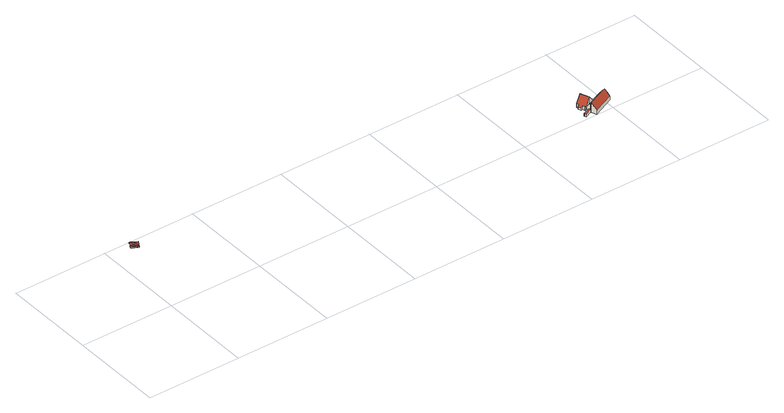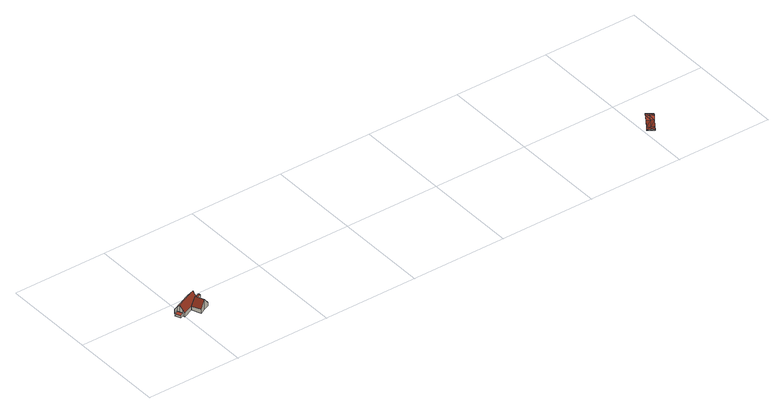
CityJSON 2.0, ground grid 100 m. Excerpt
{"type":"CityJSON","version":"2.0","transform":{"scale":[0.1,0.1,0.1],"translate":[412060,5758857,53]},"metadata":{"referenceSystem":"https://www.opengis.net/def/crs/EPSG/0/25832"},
"CityObjects":{
"building1":{"type":"Building","attributes":{"Geometrietyp2DReferenz":"2000","Gemeindeschluessel":"05515000","function":"53001_1800","roofType":"9999","measuredHeight":1},"geometry":[{"type":"Solid","lod":"2","boundaries":[[[[0,1,2]],[[1,3,2]],[[4,5,0]],[[5,1,0]],[[6,7,4]],[[7,5,4]],[[8,9,6]],[[9,7,6]],[[10,11,8]],[[11,9,8]],[[12,13,10]],[[13,11,10]],[[14,15,12]],[[15,13,12]],[[16,17,14]],[[17,15,14]],[[18,19,16]],[[19,17,16]],[[20,21,18]],[[21,19,18]],[[22,23,20]],[[23,21,20]],[[2,3,22]],[[3,23,22]],[[3,1,5]],[[3,5,24]],[[24,5,7]],[[24,7,25]],[[25,7,26]],[[26,7,9]],[[26,9,13]],[[13,9,11]],[[23,3,24]],[[23,24,21]],[[21,24,25]],[[21,25,19]],[[19,25,17]],[[17,25,26]],[[17,26,15]],[[15,26,13]],[[20,18,27]],[[18,16,27]],[[16,28,27]],[[16,14,28]],[[14,12,28]],[[2,4,0]],[[2,29,4]],[[29,6,4]],[[29,27,6]],[[27,28,6]],[[28,8,6]],[[28,12,8]],[[12,10,8]],[[22,29,2]],[[22,20,29]],[[20,27,29]]]],"semantics":{"surfaces":[{"type":"WallSurface"},{"type":"GroundSurface"},{"type":"RoofSurface"}],"values":[[0,0,0,0,0,0,0,0,0,0,0,0,0,0,0,0,0,0,0,0,0,0,0,0,1,1,1,1,1,1,1,1,1,1,1,1,1,1,1,1,2,2,2,2,2,2,2,2,2,2,2,2,2,2,2,2]]}}]},
"building2":{"type":"Building","attributes":{"Gemeindeschluessel":"05515000","Geometrietyp2DReferenz":"3000","function":"31001_1000"},"address":[{"country":"Germany","locality":"Münster","thoroughfareNumber":"99","thoroughfareName":"Körberheide"}],"children":["building2-1","building2-2","building2-3","building2-4"]},
"building2-1":{"type":"BuildingPart","attributes":{"roofType":"2100","measuredHeight":3.32},"parents":["building2"],"geometry":[{"type":"Solid","lod":"2","boundaries":[[[[30,31,32,33]],[[34,35,36,37]],[[33,32,35,34]],[[37,38,30,33,34]],[[31,39,36,35,32]],[[39,38,37,36]],[[31,30,38,39]]]],"semantics":{"surfaces":[{"type":"WallSurface"},{"type":"RoofSurface"},{"type":"GroundSurface"},{"type":"ClosureSurface"}],"values":[[0,0,0,1,2,3,3]]}}]},
"building2-2":{"type":"BuildingPart","attributes":{"roofType":"3100","measuredHeight":3.44},"parents":["building2"],"geometry":[{"type":"Solid","lod":"2","boundaries":[[[[40,41,42,43]],[[44,45,41,40]],[[46,47,45,44]],[[48,49,47,46]],[[50,51,49,48]],[[43,42,52,53]],[[54,50,48,46,44,40,55]],[[43,53,56,55,40]],[[41,45,47,49,51,57,58,59,52,42]],[[51,50,54,57]],[[57,54,55,58]],[[59,58,55,56]],[[52,59,56,53]]]],"semantics":{"surfaces":[{"type":"WallSurface"},{"type":"RoofSurface"},{"type":"GroundSurface"},{"type":"ClosureSurface"}],"values":[[0,0,0,0,0,0,1,1,2,3,3,3,3]]}}]},
"building2-3":{"type":"BuildingPart","attributes":{"roofType":"3100","measuredHeight":11.34},"parents":["building2"],"geometry":[{"type":"Solid","lod":"2","boundaries":[[[[60,61,51,50,62]],[[63,64,61,60]],[[65,66,64,63]],[[67,68,66,65]],[[69,70,68,67]],[[71,72,70,69]],[[73,74,72,71]],[[75,76,74,73]],[[77,78,76,75]],[[54,57,79]],[[80,77,75,73,81]],[[71,69,67,65,63,60,62,79,82,81,73]],[[61,64,66,68,70,72,74,76,78,83,57,51]],[[80,81,84]],[[78,77,80,84,83]],[[84,81,82]],[[57,83,84,82,79]],[[54,79,62,50]],[[51,57,54,50]]]],"semantics":{"surfaces":[{"type":"WallSurface"},{"type":"RoofSurface"},{"type":"GroundSurface"},{"type":"ClosureSurface"}],"values":[[0,0,0,0,0,0,0,0,0,0,1,1,2,0,3,0,3,0,3]]}}]},
"building2-4":{"type":"BuildingPart","attributes":{"roofType":"3100","measuredHeight":10.78},"parents":["building2"],"geometry":[{"type":"Solid","lod":"2","boundaries":[[[[83,78,85,36,39,31,86,87,88,52,59,58,57]],[[89,87,86,90]],[[91,88,87,89]],[[92,53,52,88,91]],[[89,90,93,94,91]],[[95,96,97,80,84,82,98,99,92,91,94]],[[96,85,78,77,97]],[[95,37,36,85,96]],[[90,86,31,30,93]],[[56,53,92,99]],[[59,52,53,56]],[[79,54,55,56,99,98]],[[57,58,55,54]],[[58,59,56,55]],[[77,80,97]],[[79,98,82]],[[77,78,83,84,80]],[[83,57,54,79,82,84]],[[37,95,94,38]],[[36,37,38,39]],[[30,38,94,93]],[[38,30,31,39]]]],"semantics":{"surfaces":[{"type":"GroundSurface"},{"type":"WallSurface"},{"type":"RoofSurface"},{"type":"ClosureSurface"}],"values":[[0,1,1,1,2,2,1,1,1,1,3,1,3,3,1,1,3,3,1,3,1,3]]}}]}
},
"vertices":[
[4,616,306],[4,616,296],[37,594,306],[37,594,296],[18,638,304],[18,638,294],[53,690,297],[53,690,287],[79,730,257],[79,730,247],[90,747,240],[90,747,230],[123,725,240],[123,725,230],[157,703,240],[157,703,230],[146,687,257],[146,687,247],[120,647,297],[120,647,287],[85,594,304],[85,594,294],[71,572,306],[71,572,296],[52,616,294],[86,668,287],[112,708,247],[86,668,297],[112,708,257],[52,616,304],
[5034,130,42],[5034,130,9],[5066,144,9],[5066,144,34],[5043,198,34],[5043,198,9],[5011,185,9],[5011,185,42],[5023,156,42],[5023,156,9],
[4716,42,43],[4716,42,9],[4720,30,9],[4720,30,36],[4712,54,36],[4712,54,9],[4784,85,36],[4784,85,9],[4770,116,14],[4770,116,9],[4773,117,14],[4773,117,9],[4794,63,9],[4794,63,36],[4778,107,21],[4792,75,43],[4797,64,36],[4778,107,9],[4792,75,9],[4797,64,9],
[4774,118,49],[4774,118,9],[4773,117,49],[4762,144,49],[4762,144,9],[4748,137,30],[4748,137,9],[4732,173,30],[4732,173,9],[4748,180,50],[4748,180,9],[4738,202,50],[4738,202,9],[4795,227,122],[4795,227,9],[4852,252,50],[4852,252,9],[4893,158,49],[4893,158,9],[4778,107,49],[4892,158,51],[4835,133,122],[4779,108,51],[4835,133,9],[4835,133,51],
[5001,207,9],[5045,105,9],[4819,5,9],[4797,55,9],[4819,5,51],[5045,105,50],[4797,55,117],[4794,63,107],[5034,130,84],[5023,156,117],[5011,185,79],[5001,207,50],[4893,158,51],[4778,107,51],[4797,64,107]
]}
